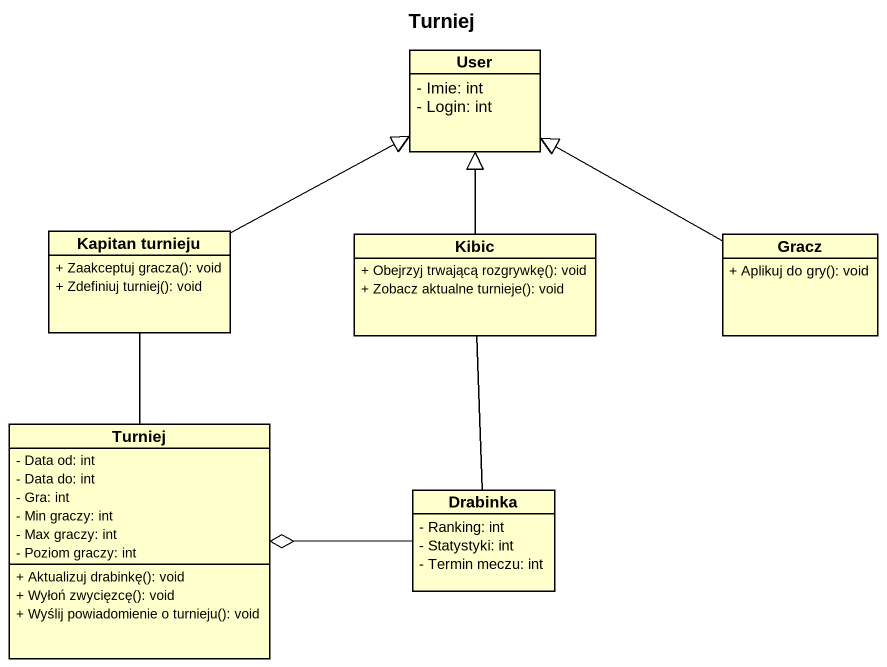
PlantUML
@startuml
title Turniej
hide circle
hide empty members
skinparam classAttributeIconSize 0
class User {
  - Imie: int
  - Login: int
}
class "Kapitan turnieju" as Kapitan_turnieju {
  + Zaakceptuj gracza(): void
  + Zdefiniuj turniej(): void
}
class Kibic {
  + Obejrzyj trwającą rozgrywkę(): void
  + Zobacz aktualne turnieje(): void
}
class Gracz {
  + Aplikuj do gry(): void
}
class Turniej {
  - Data od: int
  - Data do: int
  - Gra: int
  - Min graczy: int
  - Max graczy: int
  - Poziom graczy: int
  + Aktualizuj drabinkę(): void
  + Wyłoń zwycięzcę(): void
  + Wyślij powiadomienie o turnieju(): void
}
class Drabinka {
  - Ranking: int
  - Statystyki: int
  - Termin meczu: int
}
Kapitan_turnieju -right-|> User
Kapitan_turnieju -- Turniej
Kibic -up-|> User
Kibic -- Drabinka
Gracz -left-|> User
Drabinka -left-o Turniej
@enduml
